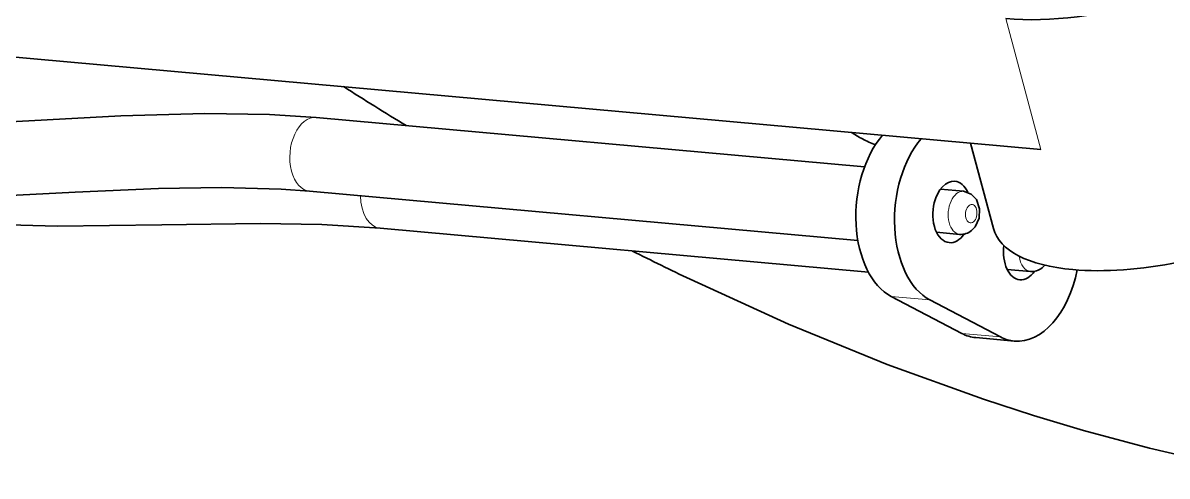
# Model space of a CAD drawing. Extents: x 370 to 946, y 143 to 764.
# Drawn here: x 811.19 to 829.77, y 661.23 to 668.58 of the extents above; entities that cross this region are included whole.
import ezdxf

# ---------------------------------------------------------------- set-up
doc = ezdxf.new("R2010")
doc.units = 0

msp = doc.modelspace()

# ---------------------------------------------------------------- linework, layer by layer
at = {"color": 7, "lineweight": 35}
msp.add_line((827.719, 666.528), (805.009, 668.575), dxfattribs=at)
at = {"color": 7, "lineweight": 13, "ltscale": 0.054976}
msp.add_line((827.152, 668.653), (827.719, 666.528), dxfattribs=at)
at = {"color": 7, "lineweight": 35, "ltscale": 0.223499}
msp.add_line((824.857, 666.245), (815.953, 667.048), dxfattribs=at)
at = {"color": 7, "lineweight": 35, "ltscale": 0.035821}
msp.add_line((826.579, 666.631), (826.949, 665.247), dxfattribs=at)
at = {"color": 7, "lineweight": 35, "ltscale": 0.22349}
msp.add_line((824.749, 665.05), (815.846, 665.853), dxfattribs=at)
at = {"color": 7, "lineweight": 35, "ltscale": 0.009445}
msp.add_line((826.088, 665.883), (826.464, 665.85), dxfattribs=at)
at = {"color": 7, "lineweight": 35, "ltscale": 0.198992}
msp.add_line((824.921, 664.536), (816.993, 665.251), dxfattribs=at)
at = {"color": 7, "lineweight": 35, "ltscale": 0.009448}
for p, q in [((826.025, 665.186), (826.401, 665.152)), ((827.172, 664.584), (827.549, 664.55))]:
    msp.add_line(p, q, dxfattribs=at)
at = {"color": 7, "lineweight": 13, "ltscale": 0.015727}
for p, q in [((825.916, 664.089), (825.29, 664.145)), ((827.064, 663.487), (826.437, 663.543))]:
    msp.add_line(p, q, dxfattribs=at)
at = {"color": 7, "lineweight": 35, "ltscale": 0.032398}
for p, q in [((826.437, 663.543), (825.29, 664.145)), ((827.064, 663.487), (825.916, 664.089))]:
    msp.add_line(p, q, dxfattribs=at)
at = {"color": 7, "lineweight": 35, "ltscale": 0.015725}
msp.add_line((826.662, 663.476), (827.289, 663.419), dxfattribs=at)
at = {"color": 7, "lineweight": 35}
for points in [[(807.865, 666.893), (809.344, 666.907), (811.092, 666.985), (812.785, 667.074), (814.147, 667.114), (815.197, 667.097), (815.953, 667.048)], [(807.002, 665.715), (808.53, 665.691), (810.033, 665.731), (812.044, 665.835), (813.396, 665.897), (814.421, 665.914), (815.387, 665.886), (815.846, 665.853)], [(826.464, 665.85), (826.588, 665.805), (826.673, 665.715), (826.723, 665.565), (826.715, 665.416), (826.652, 665.275), (826.593, 665.212)], [(808.12, 665.57), (809.351, 665.406), (810.567, 665.317), (811.752, 665.287), (813.449, 665.305), (815.043, 665.327), (816.045, 665.31), (816.993, 665.251)], [(822.024, 664.424), (823.623, 663.695), (825.222, 663.041), (826.786, 662.475), (827.599, 662.211), (828.41, 661.968), (829.485, 661.68), (830.554, 661.434), (831.614, 661.229)]]:
    msp.add_lwpolyline(points, dxfattribs=at)
for centre, radius, start, end in [((846.492, 714.854), 56.066, 237.5378, 238.7627), ((825.885, 668.724), 2.285, 237.0967, 242.2881), ((825.812, 668.585), 2.128, 242.282, 248.5718), ((826.422, 665.421), 0.27, 265.4606, 309.1461), ((843.157, 708.805), 49.156, 243.323, 244.5377), ((827.57, 664.819), 0.27, 265.4606, 309.1461), ((827.55, 664.848), 0.305, 308.6672, 319.9992)]:
    msp.add_arc(centre, radius, start, end, dxfattribs=at)
for centre, major_axis, ratio, start_param, end_param in [((829.05, 670.17), (3.188, 0.851), 0.400551, 3.972337, 5.543133), ((830.137, 666.097), (-3.188, -0.851), 0.400551, 0.830744, 3.141593), ((825.649, 665.572), (-0.135, -1.494), 0.617868, 3.850577, 6.032303), ((826.276, 665.515), (-0.135, -1.494), 0.617868, 3.850577, 6.032303), ((826.276, 665.515), (-0.045, -0.498), 0.617868, 3.141705, 4.461506), ((826.276, 665.515), (-0.045, -0.498), 0.617868, 2.319905, 3.141705), ((826.276, 665.515), (-0.045, -0.498), 0.617868, 4.461506, 6.283298), ((830.137, 666.097), (-3.188, -0.851), 0.400551, 0, 0.830744), ((826.276, 665.515), (-0.045, -0.498), 0.617868, 0.000113, 0.82229), ((827.423, 664.913), (-0.045, -0.498), 0.617868, 4.655244, 6.283298), ((827.423, 664.913), (-0.135, -1.494), 0.617868, 0.000002, 1.398308), ((827.423, 664.913), (-0.045, -0.498), 0.617868, 0.000113, 0.82229), ((826.797, 664.97), (-0.135, -1.494), 0.617868, 6.032303, 6.283187), ((827.423, 664.913), (-0.135, -1.494), 0.617868, 6.032303, 6.283187)]:
    msp.add_ellipse(centre, major_axis=major_axis, ratio=ratio, start_param=start_param, end_param=end_param, dxfattribs=at)
at = {"color": 7, "lineweight": 13}
for centre, major_axis, start_param, end_param in [((815.9, 666.45), (0.054, 0.598), 0.000484, 3.142077), ((817.047, 665.848), (0.054, 0.598), 1.74463, 3.141701), ((826.432, 665.501), (-0.031, -0.349), 3.141705, 6.283298), ((826.589, 665.487), (-0.013, -0.149), 3.676108, 9.959293), ((827.58, 664.899), (-0.031, -0.349), 5.059883, 6.283298)]:
    msp.add_ellipse(centre, major_axis=major_axis, ratio=0.617868, start_param=start_param, end_param=end_param, dxfattribs=at)

doc.saveas('drawing.dxf')
